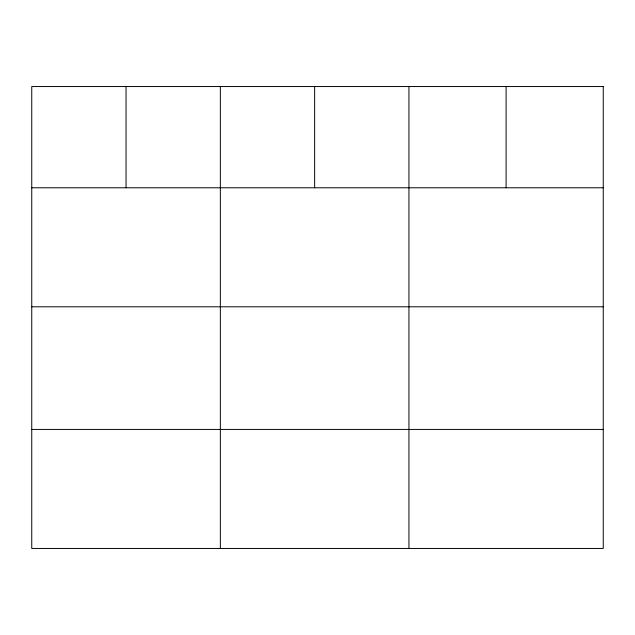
<?xml version="1.0" encoding="UTF-8"?>
<svg xmlns="http://www.w3.org/2000/svg" width="635" height="635" viewBox="0 0 635 635"><rect width="100%" height="100%" fill="white"/><g stroke="black" fill="none" stroke-linecap="round" stroke-linejoin="round"><path stroke-width="0.95" d="M31.75 187.777L603.25 187.777M31.75 306.8L603.25 306.8M31.75 429.427L603.25 429.427M506.095 86.543L506.095 187.777M408.94 86.543L408.94 548.457M314.642 86.543L314.642 187.777M220.345 86.543L220.345 548.457M126.047 86.543L126.047 187.777M603.25 86.543L31.75 86.543L31.75 548.457L603.25 548.457L603.25 86.543"/></g></svg>
